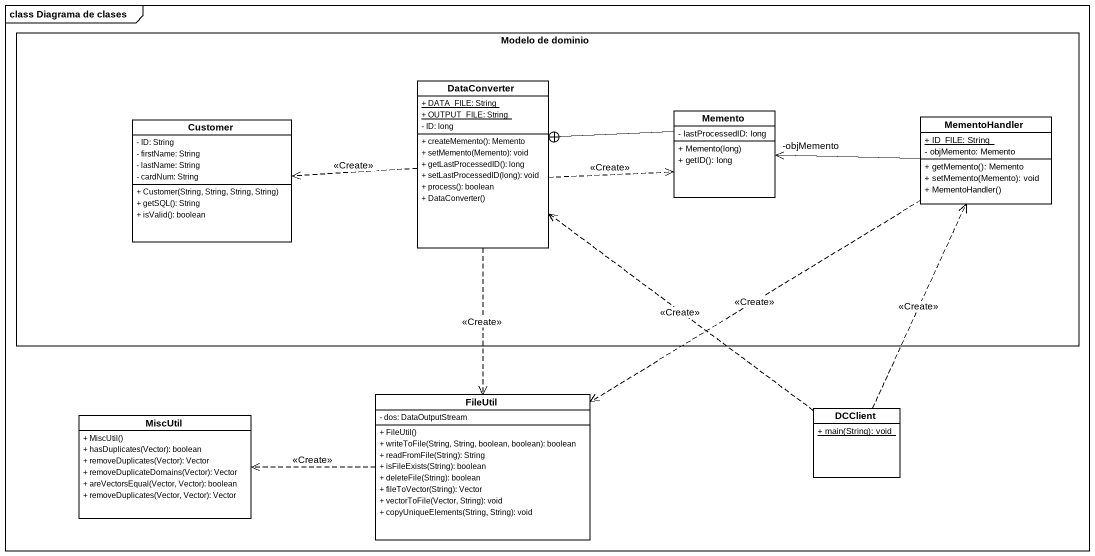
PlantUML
@startuml
mainframe class Diagrama de clases
hide circle
hide empty members
skinparam classAttributeIconSize 0
rectangle "Modelo de dominio" as Modelo_de_dominio {
  class DataConverter {
    {static} + DATA_FILE: String
    {static} + OUTPUT_FILE: String
    - ID: long
    + createMemento(): Memento
    + setMemento(Memento): void
    + getLastProcessedID(): long
    + setLastProcessedID(long): void
    + process(): boolean
    + DataConverter()
  }
  class Customer {
    - ID: String
    - firstName: String
    - lastName: String
    - cardNum: String
    + Customer(String, String, String, String)
    + getSQL(): String
    + isValid(): boolean
  }
  class Memento {
    - lastProcessedID: long
    + Memento(long)
    + getID(): long
  }
  class MementoHandler {
    {static} + ID_FILE: String
    - objMemento: Memento
    + getMemento(): Memento
    + setMemento(Memento): void
    + MementoHandler()
  }
}
class MiscUtil {
  + MiscUtil()
  + hasDuplicates(Vector): boolean
  + removeDuplicates(Vector): Vector
  + removeDuplicateDomains(Vector): Vector
  + areVectorsEqual(Vector, Vector): boolean
  + removeDuplicates(Vector, Vector): Vector
}
class FileUtil {
  - dos: DataOutputStream
  + FileUtil()
  + writeToFile(String, String, boolean, boolean): boolean
  + readFromFile(String): String
  + isFileExists(String): boolean
  + deleteFile(String): boolean
  + fileToVector(String): Vector
  + vectorToFile(Vector, String): void
  + copyUniqueElements(String, String): void
}
class DCClient {
  {static} + main(String): void
}
DataConverter .left.> Customer : <<Create>>
DataConverter .right.> Memento : <<Create>>
DataConverter ..> FileUtil : <<Create>>
Memento -left-+ DataConverter
MementoHandler -left-> "-objMemento" Memento
MementoHandler ..> FileUtil : <<Create>>
FileUtil .left.> MiscUtil : <<Create>>
DCClient .up.> DataConverter : <<Create>>
DCClient .up.> MementoHandler : <<Create>>
@enduml
